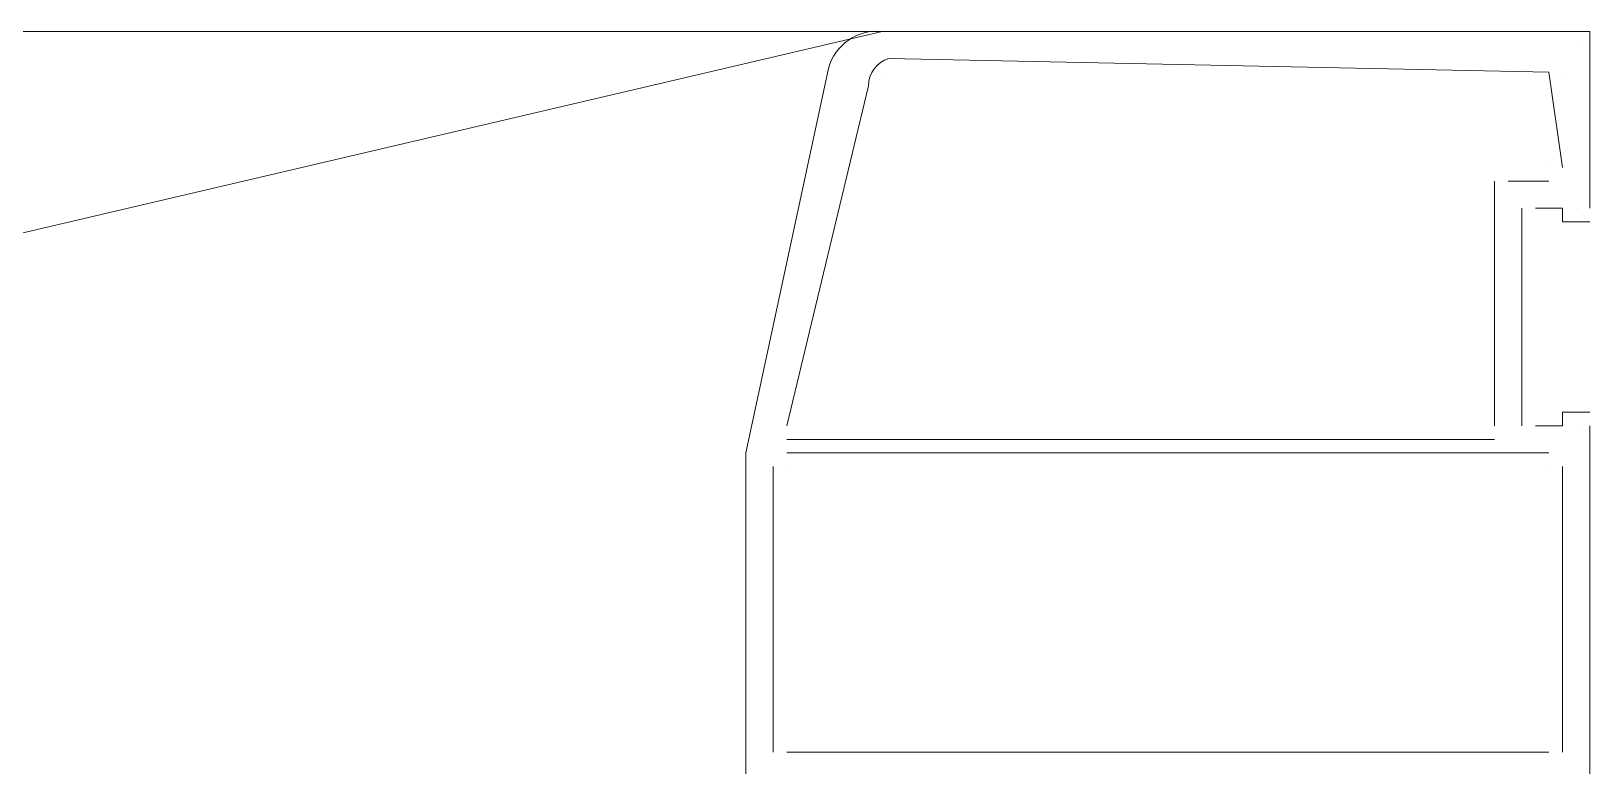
# Model space of a CAD drawing. Header units: millimetres. Extents: x 906 to 41302, y 848 to 28850.
# Drawn here: x 30479.5 to 30600.7, y 20674.6 to 20731.7 of the extents above; entities that cross this region are included whole.
import ezdxf

# ---------------------------------------------------------------- set-up
doc = ezdxf.new("R2010")
doc.units = ezdxf.units.MM
doc.layers.add('PDF_X-단위세대$및$주동평면도$A-DOOR', color=7, linetype='Continuous')

msp = doc.modelspace()

# ---------------------------------------------------------------- linework, layer by layer
at = {"layer": 'PDF_X-단위세대$및$주동평면도$A-DOOR', "lineweight": 5}
msp.add_lwpolyline([(30545.64, 20731.7), (29955.09, 20731.7), (30555.16, 20590.95), (29945.56, 20590.95)], close=True, dxfattribs=at)
at = {"layer": 'PDF_X-단위세대$및$주동평면도$A-DOOR', "lineweight": 9}
for points in [[(30535.05, 20647.04), (30535.05, 20698.9), (30541.47, 20728.82, -0.364335), (30545.64, 20731.7), (30599.61, 20731.7), (30600.67, 20731.7), (30600.67, 20730.65), (30600.67, 20717.95)], [(30598.55, 20721.12), (30597.49, 20728.53), (30546.17, 20729.59, 0.332082), (30544.58, 20727.47), (30538.23, 20701.01)]]:
    msp.add_lwpolyline(points, format="xyb", dxfattribs=at)
for points in [[(30545.64, 20731.7), (30545.64, 20731.7)], [(30599.61, 20731.7), (30599.61, 20731.7)], [(30599.61, 20730.65), (30599.61, 20730.65)], [(30600.67, 20730.65), (30600.67, 20730.65)], [(30545.64, 20728.53), (30545.64, 20728.53)], [(30597.49, 20728.53), (30597.49, 20728.53)], [(30598.55, 20728.53), (30598.55, 20728.53)], [(30541.4, 20727.47), (30541.4, 20727.47)], [(30544.58, 20727.47), (30544.58, 20727.47)], [(30597.49, 20721.12), (30597.49, 20721.12)], [(30598.55, 20721.12), (30598.55, 20721.12)], [(30593.26, 20720.06), (30593.26, 20701.01)], [(30593.26, 20720.06), (30593.26, 20720.06)], [(30597.49, 20720.06), (30594.32, 20720.06)], [(30594.32, 20720.06), (30594.32, 20720.06)], [(30597.49, 20720.06), (30597.49, 20720.06)], [(30595.38, 20717.95), (30595.38, 20701.01)], [(30595.38, 20717.95), (30595.38, 20717.95)], [(30600.67, 20716.89), (30598.55, 20716.89), (30598.55, 20717.95), (30596.44, 20717.95)], [(30596.44, 20717.95), (30596.44, 20717.95)], [(30598.55, 20717.95), (30598.55, 20717.95)], [(30598.55, 20716.89), (30598.55, 20716.89)], [(30599.61, 20717.95), (30599.61, 20717.95)], [(30600.67, 20717.95), (30600.67, 20717.95)], [(30600.67, 20716.89), (30600.67, 20716.89)], [(30600.67, 20702.07), (30598.55, 20702.07), (30598.55, 20701.01), (30596.44, 20701.01)], [(30598.55, 20702.07), (30598.55, 20702.07)], [(30600.67, 20702.07), (30600.67, 20702.07)], [(30538.23, 20701.01), (30538.23, 20701.01)], [(30593.26, 20699.95), (30538.23, 20699.95)], [(30538.23, 20699.95), (30538.23, 20699.95)], [(30593.26, 20701.01), (30593.26, 20701.01)], [(30593.26, 20699.95), (30593.26, 20699.95)], [(30595.38, 20701.01), (30595.38, 20701.01)], [(30596.44, 20701.01), (30596.44, 20701.01)], [(30598.55, 20701.01), (30598.55, 20701.01)], [(30599.61, 20701.01), (30599.61, 20701.01)], [(30600.67, 20701.01), (30600.67, 20647.04)], [(30600.67, 20701.01), (30600.67, 20701.01)], [(30535.05, 20698.9), (30535.05, 20698.9)], [(30538.23, 20698.9), (30597.49, 20698.9)], [(30538.23, 20698.9), (30538.23, 20698.9)], [(30597.49, 20698.9), (30597.49, 20698.9)], [(30537.17, 20675.61), (30537.17, 20697.84)], [(30537.17, 20697.84), (30537.17, 20697.84)], [(30538.23, 20697.84), (30538.23, 20697.84)], [(30597.49, 20697.84), (30597.49, 20697.84)], [(30598.55, 20697.84), (30598.55, 20675.61)], [(30598.55, 20697.84), (30598.55, 20697.84)], [(30537.17, 20675.61), (30537.17, 20675.61)], [(30538.23, 20675.61), (30597.49, 20675.61)], [(30538.23, 20675.61), (30538.23, 20675.61)], [(30597.49, 20675.61), (30597.49, 20675.61)], [(30598.55, 20675.61), (30598.55, 20675.61)]]:
    msp.add_lwpolyline(points, dxfattribs=at)

doc.saveas('drawing.dxf')
